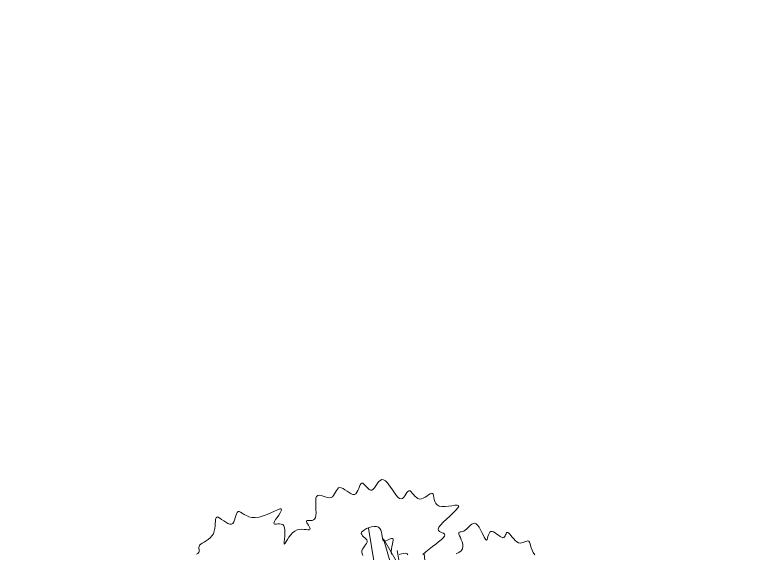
# Model space of a CAD drawing. Extents: x 2080 to 102394, y 2071 to 93424.
# Drawn here: x 82046.6 to 82153.2, y 86684.9 to 86761.2 of the extents above; entities that cross this region are included whole.
import ezdxf

# ---------------------------------------------------------------- set-up
doc = ezdxf.new("R2010")
doc.units = 0
doc.header["$LTSCALE"] = 20
doc.header["$MEASUREMENT"] = 0
doc.layers.add('casuanut tree', color=100, linetype='Continuous', lineweight=5)
doc.layers.add('road', color=2, linetype='Continuous')

# ---------------------------------------------------------------- blocks, each defined once
blk = doc.blocks.new('tr')
at = {"layer": 'casuanut tree'}
for p, q in [((0.2261, 0.6155), (0.2339, 0.7411)), ((0.3143, 0.5704), (0.2771, 0.692)), ((0.2771, 0.692), (0.2947, 0.4095)), ((0.3065, 0.4389), (0.3163, 0.6391)), ((0.3967, 0.5272), (0.4084, 0.6077))]:
    blk.add_line(p, q, dxfattribs=at)
for points in [[(0.1923, 0.6504), (0.1906, 0.6566), (0.1905, 0.6623), (0.1923, 0.6676), (0.1957, 0.6724), (0.2001, 0.6768), (0.205, 0.681), (0.2098, 0.6851), (0.2141, 0.6891), (0.2172, 0.6931), (0.2186, 0.6972), (0.2181, 0.7016), (0.2159, 0.706), (0.2128, 0.7106), (0.2095, 0.7151), (0.2065, 0.7196), (0.2045, 0.724), (0.2042, 0.7282), (0.2063, 0.7322), (0.211, 0.7358), (0.218, 0.7389), (0.2266, 0.7413), (0.2361, 0.7429), (0.2458, 0.7434), (0.255, 0.7426), (0.2631, 0.7405), (0.2693, 0.7367), (0.2732, 0.7312), (0.2751, 0.7245), (0.2756, 0.7169), (0.2752, 0.7091), (0.2745, 0.7014), (0.2741, 0.6945), (0.2744, 0.6888), (0.2761, 0.6848), (0.2795, 0.6829), (0.2842, 0.6826), (0.2898, 0.6834), (0.2956, 0.6847), (0.3012, 0.686), (0.306, 0.6866), (0.3094, 0.686), (0.311, 0.6837), (0.3103, 0.6793), (0.3079, 0.673), (0.3043, 0.6656), (0.3004, 0.6575), (0.2968, 0.6493), (0.294, 0.6416), (0.2929, 0.6348), (0.2941, 0.6296)], [(0.3203, 0.6243), (0.3288, 0.6245), (0.3368, 0.6242), (0.3435, 0.6231), (0.3481, 0.6206), (0.3502, 0.6164)], [(0.4024, 0.6048), (0.4157, 0.6116), (0.4293, 0.6182), (0.4429, 0.6246), (0.4559, 0.6308), (0.4679, 0.6365), (0.4783, 0.6419), (0.4868, 0.6469), (0.4927, 0.6515), (0.4956, 0.6555), (0.4953, 0.6591), (0.4925, 0.6624), (0.4883, 0.6655), (0.4837, 0.6688), (0.4796, 0.6724), (0.4771, 0.6765), (0.4772, 0.6813), (0.481, 0.6871), (0.489, 0.694), (0.5004, 0.7016), (0.5139, 0.7097), (0.5281, 0.7179), (0.5419, 0.7259), (0.554, 0.7332), (0.563, 0.7396), (0.5677, 0.7446), (0.5672, 0.748), (0.5622, 0.7502), (0.5538, 0.7516), (0.5431, 0.7526), (0.5311, 0.7536), (0.5191, 0.7552), (0.508, 0.7576), (0.499, 0.7615), (0.4929, 0.7669), (0.4893, 0.7737), (0.4876, 0.7811), (0.4872, 0.7888), (0.4874, 0.7962), (0.4876, 0.8027), (0.4872, 0.8078), (0.4855, 0.811), (0.4821, 0.812), (0.4771, 0.8112), (0.471, 0.8092), (0.4641, 0.8065), (0.4568, 0.8039), (0.4494, 0.8019), (0.4423, 0.801), (0.4359, 0.802), (0.4305, 0.8053), (0.426, 0.8102), (0.4221, 0.8163), (0.4186, 0.8227), (0.4155, 0.8289), (0.4124, 0.8342), (0.4091, 0.8379), (0.4055, 0.8392), (0.4015, 0.8379), (0.397, 0.8345), (0.3922, 0.8299), (0.3871, 0.825), (0.3819, 0.8207), (0.3766, 0.8178), (0.3713, 0.8173), (0.3661, 0.8201), (0.3612, 0.8266), (0.3563, 0.8362), (0.3515, 0.8478), (0.3467, 0.8603), (0.3418, 0.8728), (0.3367, 0.8841), (0.3313, 0.8931), (0.3256, 0.8989), (0.3195, 0.9007), (0.3131, 0.8992), (0.3066, 0.8951), (0.3, 0.8896), (0.2935, 0.8836), (0.2873, 0.878), (0.2814, 0.8738), (0.2761, 0.8719), (0.2713, 0.873), (0.2671, 0.8765), (0.2632, 0.8817), (0.2597, 0.8878), (0.2564, 0.8939), (0.2533, 0.8993), (0.2501, 0.9031), (0.2468, 0.9046), (0.2433, 0.9031), (0.2396, 0.8993), (0.2356, 0.8939), (0.2314, 0.8877), (0.227, 0.8815), (0.2222, 0.8761), (0.2172, 0.8722), (0.2119, 0.8708), (0.2063, 0.8722), (0.2004, 0.8761), (0.1944, 0.8816), (0.1884, 0.888), (0.1824, 0.8944), (0.1766, 0.9002), (0.171, 0.9046), (0.1657, 0.9068), (0.1608, 0.9063), (0.1563, 0.9035), (0.1518, 0.8992), (0.1474, 0.894), (0.1429, 0.8887), (0.1382, 0.8839), (0.1331, 0.8803), (0.1274, 0.8787), (0.1212, 0.8794), (0.1146, 0.8821), (0.1078, 0.8858), (0.101, 0.8899), (0.0944, 0.8936), (0.0882, 0.8961), (0.0826, 0.8966), (0.0779, 0.8944), (0.0742, 0.889), (0.0712, 0.8809), (0.0689, 0.871), (0.0668, 0.8599), (0.0648, 0.8486), (0.0625, 0.8379), (0.0599, 0.8285), (0.0565, 0.8212), (0.0523, 0.8167), (0.0474, 0.8145), (0.0423, 0.814), (0.0371, 0.8147), (0.0322, 0.8159), (0.028, 0.8171), (0.0247, 0.8175), (0.0227, 0.8167), (0.0222, 0.8141), (0.0228, 0.8102), (0.0241, 0.8053), (0.0258, 0.7999), (0.0274, 0.7946), (0.0284, 0.7899), (0.0285, 0.7862), (0.0272, 0.784), (0.0243, 0.7836), (0.0197, 0.7847), (0.0139, 0.7867), (0.007, 0.7891), (-0.0008, 0.7912), (-0.0092, 0.7926), (-0.0179, 0.7926), (-0.0268, 0.7908), (-0.0356, 0.7867), (-0.044, 0.781), (-0.0519, 0.7743), (-0.0589, 0.7675), (-0.0649, 0.7613), (-0.0696, 0.7564), (-0.0727, 0.7536), (-0.0741, 0.7536), (-0.0736, 0.7569), (-0.0717, 0.7631), (-0.0688, 0.7714), (-0.0657, 0.781), (-0.0627, 0.7912), (-0.0605, 0.8013), (-0.0596, 0.8104), (-0.0606, 0.8178), (-0.0638, 0.823), (-0.0687, 0.8263), (-0.0746, 0.8283), (-0.0807, 0.8294), (-0.0864, 0.8301), (-0.0908, 0.8311), (-0.0934, 0.8328), (-0.0932, 0.8358), (-0.09, 0.8405), (-0.0844, 0.8464), (-0.0774, 0.853), (-0.07, 0.8599), (-0.0632, 0.8666), (-0.0579, 0.8724), (-0.0552, 0.877), (-0.0561, 0.8798), (-0.0612, 0.8804), (-0.07, 0.8793), (-0.0816, 0.8771), (-0.0954, 0.8743), (-0.1103, 0.8716), (-0.1256, 0.8695), (-0.1405, 0.8686), (-0.1541, 0.8696), (-0.1657, 0.8729), (-0.1755, 0.8778), (-0.1837, 0.8838), (-0.1905, 0.8901), (-0.1962, 0.896), (-0.2011, 0.9009), (-0.2053, 0.904), (-0.2092, 0.9046), (-0.213, 0.9023), (-0.2167, 0.8976), (-0.2205, 0.8915), (-0.2244, 0.8846), (-0.2286, 0.8778), (-0.233, 0.8719), (-0.2378, 0.8678), (-0.243, 0.8663), (-0.2487, 0.8678), (-0.2548, 0.8719), (-0.261, 0.8777), (-0.2672, 0.8843), (-0.2732, 0.8909), (-0.2788, 0.8967), (-0.2838, 0.9008), (-0.288, 0.9023), (-0.2914, 0.9007), (-0.2941, 0.8964), (-0.2965, 0.8899), (-0.2989, 0.8819), (-0.3015, 0.873), (-0.3047, 0.8638), (-0.3087, 0.855), (-0.3139, 0.8471), (-0.3205, 0.8407), (-0.3281, 0.8356), (-0.3364, 0.8315), (-0.3448, 0.8282), (-0.3529, 0.8255), (-0.3603, 0.823), (-0.3666, 0.8205), (-0.3714, 0.8178), (-0.3742, 0.8146), (-0.3757, 0.811), (-0.3762, 0.8073), (-0.3763, 0.8034), (-0.3766, 0.7997), (-0.3775, 0.7963), (-0.3797, 0.7932), (-0.3837, 0.7908), (-0.3899, 0.789)], [(0.7943, 0.5129), (0.7908, 0.5225), (0.7887, 0.5318), (0.7875, 0.5407), (0.7869, 0.5489), (0.7863, 0.5559), (0.7855, 0.5615), (0.7839, 0.5654), (0.7812, 0.5674), (0.7776, 0.568), (0.7732, 0.5676), (0.7682, 0.5667), (0.7629, 0.5658), (0.7574, 0.5656), (0.752, 0.5664), (0.7467, 0.5688), (0.7419, 0.5731), (0.7374, 0.579), (0.7333, 0.5858), (0.7295, 0.593), (0.7261, 0.6), (0.723, 0.6062), (0.7201, 0.611), (0.7174, 0.6139), (0.715, 0.6144), (0.7127, 0.613), (0.7104, 0.6103), (0.708, 0.607), (0.7055, 0.6035), (0.7027, 0.6007), (0.6996, 0.599), (0.696, 0.5992), (0.692, 0.6016), (0.6875, 0.6057), (0.6828, 0.611), (0.6779, 0.6167), (0.6729, 0.6222), (0.668, 0.6268), (0.6633, 0.6299), (0.6589, 0.6308), (0.6549, 0.629), (0.6512, 0.6253), (0.6479, 0.6203), (0.645, 0.6148), (0.6422, 0.6098), (0.6397, 0.6059), (0.6374, 0.604), (0.6352, 0.6048), (0.6332, 0.609), (0.6311, 0.616), (0.629, 0.6249), (0.6267, 0.6348), (0.6241, 0.6451), (0.6212, 0.6548), (0.6178, 0.663), (0.6139, 0.6691), (0.6093, 0.6723), (0.6043, 0.673), (0.5989, 0.6717), (0.5932, 0.6691), (0.5873, 0.6656), (0.5814, 0.6618), (0.5756, 0.6583), (0.5699, 0.6555), (0.5646, 0.654), (0.5597, 0.6535), (0.5554, 0.6535), (0.5516, 0.6536), (0.5487, 0.6533), (0.5465, 0.6524), (0.5453, 0.6502), (0.5452, 0.6465), (0.5461, 0.641), (0.5476, 0.6339), (0.5492, 0.6258), (0.5504, 0.6171), (0.5505, 0.6084), (0.5491, 0.6001), (0.5456, 0.5927), (0.5395, 0.5868), (0.5305, 0.5826), (0.5191, 0.58)]]:
    blk.add_lwpolyline(points, dxfattribs=at)

msp = doc.modelspace()

# ---------------------------------------------------------------- linework, layer by layer
at = {"layer": 'road', "linetype": 'Continuous', "ltscale": 0.5}
msp.add_arc((81633.503, 83481.309), 3389.39, 71.455671, 87.098325, dxfattribs=at)

# ---------------------------------------------------------------- block references
at = {"layer": 'casuanut tree', "linetype": 'Continuous', "xscale": 39.3723505157182, "yscale": 39.37235051571042, "zscale": 39.37235051570639, "rotation": 13.01607038379638}
msp.add_blockref('tr', (82094.22, 86658.078), dxfattribs=at)

doc.saveas('drawing.dxf')
